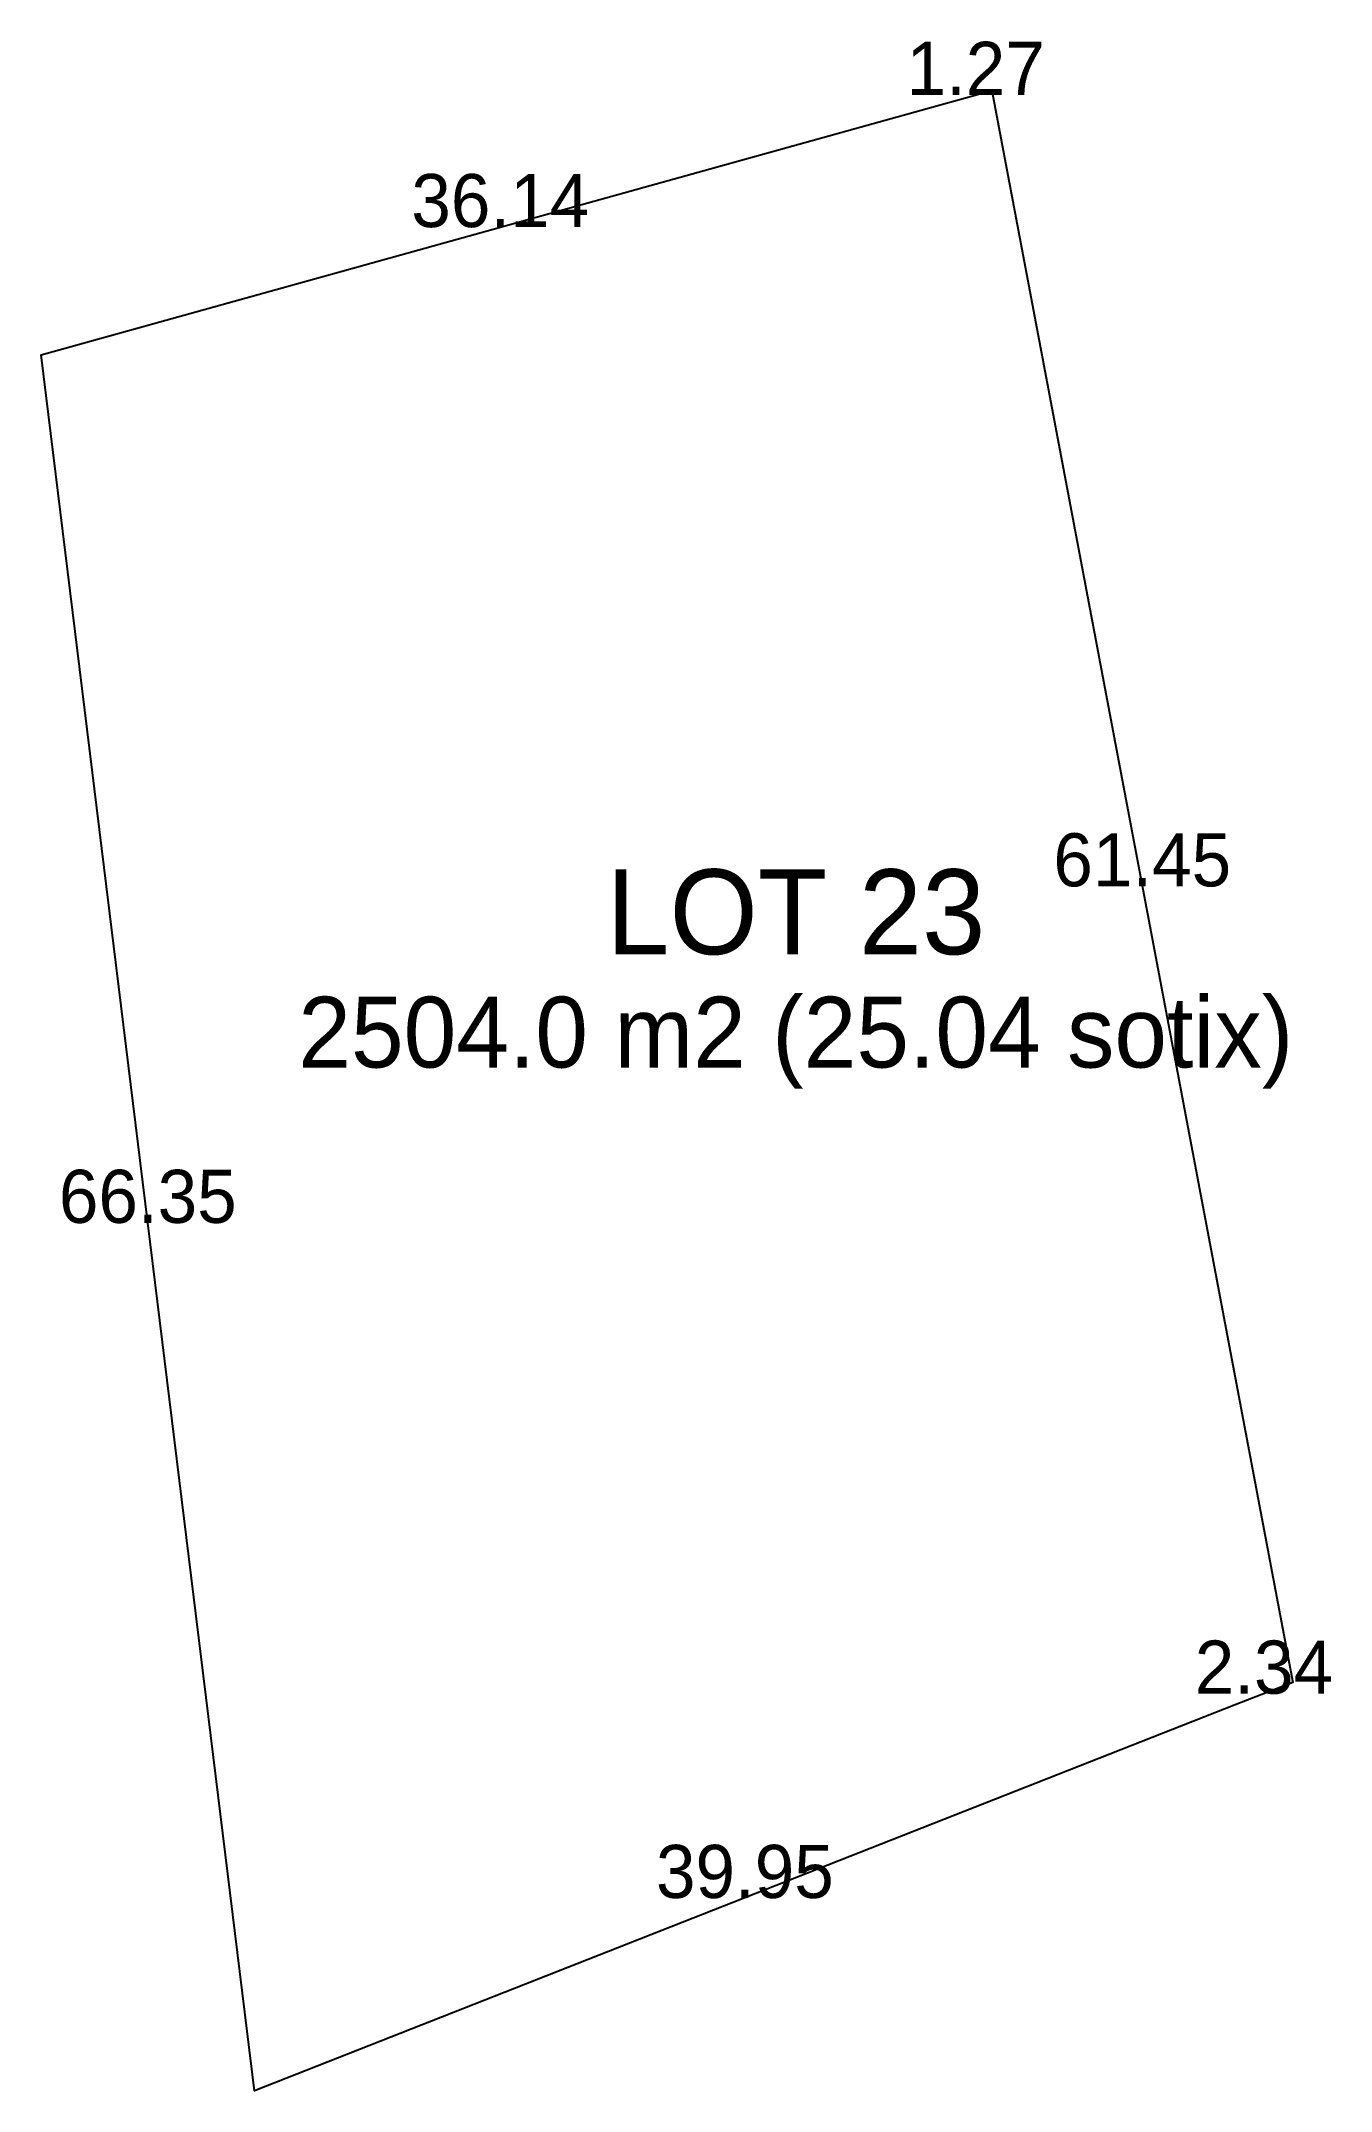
# Model space of a CAD drawing. Header units: metres. Extents: x -28.6 to 20.3, y -41.2 to 36.5.
import ezdxf
from ezdxf.enums import TextEntityAlignment as Align

# ---------------------------------------------------------------- set-up
doc = ezdxf.new("R2010")
doc.units = ezdxf.units.M

msp = doc.modelspace()

# ---------------------------------------------------------------- linework, layer by layer
at = {"layer": 'LOTS'}
msp.add_lwpolyline([(6.2043, 34.3043), (7.4324, 34.6459), (18.8368, -25.7362), (16.6575, -26.5945), (-20.5177, -41.236), (-28.6133, 24.6165)], close=True, dxfattribs=at)

# ---------------------------------------------------------------- texts
at = {"layer": 'DIMS'}
for s, p in [('1.27', (6.8184, 34.4751)), ('36.14', (-11.2045, 29.4604)), ('61.45', (13.1346, 4.4549)), ('66.35', (-24.5655, -8.3098)), ('2.34', (17.7471, -26.1653)), ('39.95', (-1.9301, -33.9153))]:
    msp.add_text(s, height=2.014, dxfattribs=at).set_placement(p, align=Align.CENTER)
at = {"layer": 'LABELS'}
for s, height, p in [('LOT 23', 3.222, (0, 1.8794)), ('2504.0 m2 (25.04 sotix)', 2.685, (0, -2.4164))]:
    msp.add_text(s, height=height, dxfattribs=at).set_placement(p, align=Align.CENTER)

doc.saveas('drawing.dxf')
